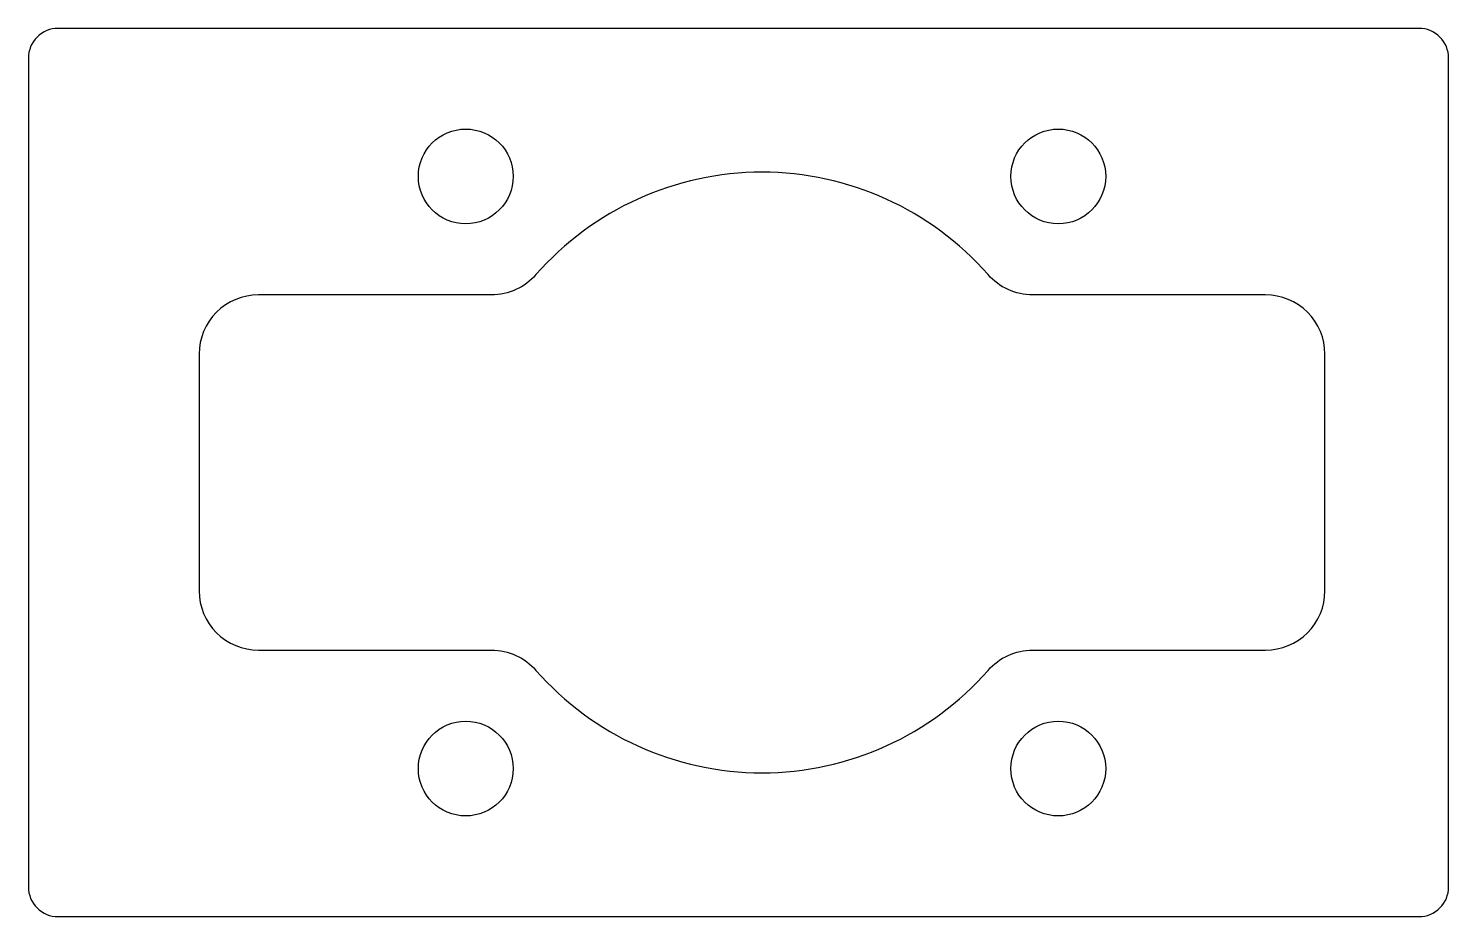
# Model space of a CAD drawing. Header units: millimetres. Extents: x -24.8 to 23.2, y -15 to 15.
import ezdxf

# ---------------------------------------------------------------- set-up
doc = ezdxf.new("R2010")
doc.units = ezdxf.units.MM
doc.layers.get('0').update_dxf_attribs({"linetype": 'CONTINUOUS'})

msp = doc.modelspace()

# ---------------------------------------------------------------- linework, layer by layer
for points in [[(-24.763, -14, 0.414214), (-23.763, -15), (22.175, -15, 0.414214), (23.175, -14), (23.175, 14, 0.414214), (22.175, 15), (-23.763, 15, 0.414214), (-24.763, 14)], [(19, 4, 0.414214), (17, 6), (9.134, 6, -0.216147), (7.63, 6.682, 0.453481), (-7.63, 6.682, -0.216147), (-9.134, 6), (-17, 6, 0.414214), (-19, 4), (-19, -4, 0.414214), (-17, -6), (-9.134, -6, -0.216147), (-7.63, -6.682, 0.453481), (7.63, -6.682, -0.216147), (9.134, -6), (17, -6, 0.414214), (19, -4)]]:
    msp.add_lwpolyline(points, format="xyb", close=True)
for centre in [(-10, 10), (10, 10), (-10, -10), (10, -10)]:
    msp.add_circle(centre, 1.6)

doc.saveas('drawing.dxf')
